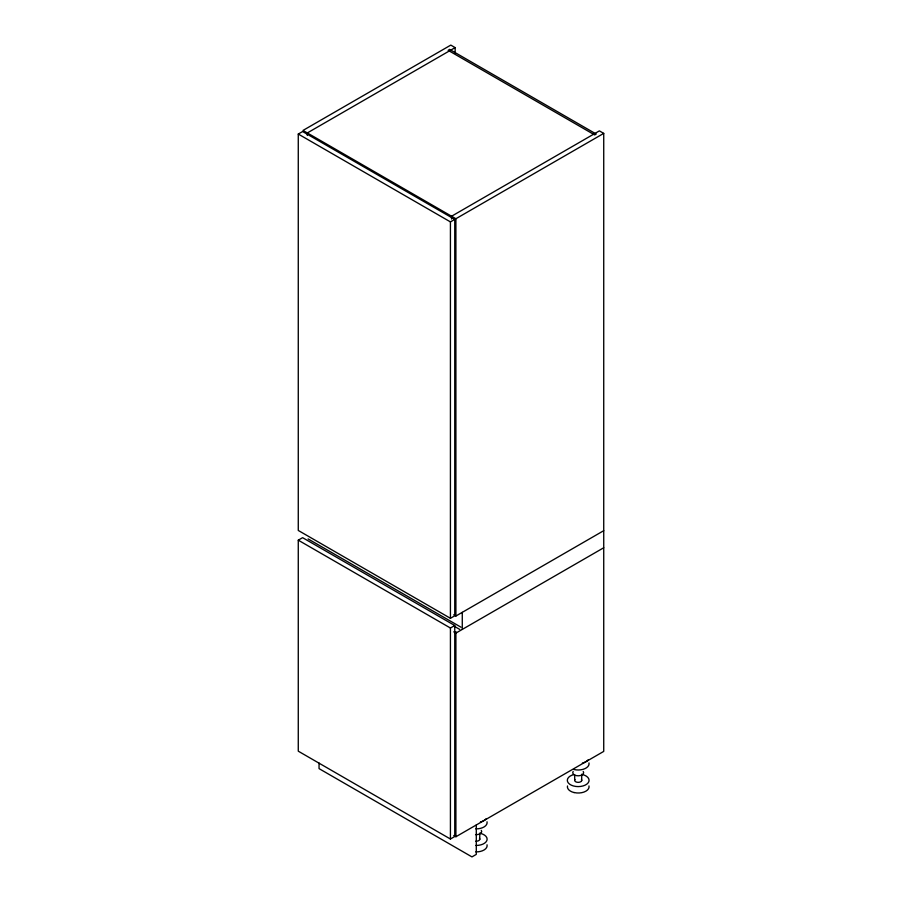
<?xml version="1.0" encoding="UTF-8"?>
<svg xmlns="http://www.w3.org/2000/svg" width="902" height="902" viewBox="0 0 902 902"><rect width="100%" height="100%" fill="white"/><g stroke="black" fill="none" stroke-linecap="round" stroke-linejoin="round"><path stroke-width="1.35" d="M298.269 134.048L302.61 131.545L454.755 219.389L454.755 615.807L450.425 618.298L298.269 530.455L298.269 134.048L450.425 221.892L454.755 219.389M455.138 53.241L455.138 47.603L307.323 132.944L307.323 135.447M455.138 47.603L450.808 45.1L302.993 130.44L455.905 218.724L603.731 133.383L603.731 751.4L455.905 836.74L453.74 835.489M298.269 540.174L302.61 537.671L454.755 625.514L454.755 836.515L450.425 839.018L298.269 751.174L298.269 540.174L450.425 628.017L454.755 625.514M453.74 614.769L455.905 616.021L603.731 530.68M603.731 547.751L455.905 633.091L453.74 631.84M574.067 792.531L576.806 792.959A10.847 6.258 0 0 0 588.983 785.935M603.731 133.383L599.39 130.88L451.575 216.232L451.575 219.051M308.089 538.922L461.001 627.206M453.661 625.909L459.727 629.416M581.7 774.22L581.7 780.591M574.687 774.942L574.687 780.05M479.763 833.076L479.763 839.446M476.29 824.969L476.29 854.397L471.96 856.9L319.049 768.617L319.049 763.013M462.275 612.345L462.275 629.416M455.905 218.724L455.905 616.021M455.905 631.625L455.905 836.74M450.425 221.892L450.425 618.298M450.425 628.017L450.425 839.018M582.342 774.514A10.88 6.28 0 0 1 586.841 784.131A10.88 6.28 0 0 1 569.579 784.154A10.88 6.28 0 0 1 574.01 774.525M581.463 779.542A3.529 2.041 0 0 1 578.193 782.361A3.529 2.041 0 0 1 574.935 779.531M583.222 771.469A5.435 3.134 0 0 1 578.182 775.81A5.435 3.134 0 0 1 573.176 771.458M588.983 762.923A10.88 6.28 0 0 1 574.055 769.53M574.146 792.576A10.847 6.258 0 0 1 567.482 785.969M588.239 759.721A10.88 6.28 0 0 1 582.376 763.103M480.394 833.369A10.88 6.28 0 0 1 486.877 840.517A10.88 6.28 0 0 1 475.805 845.445M479.514 838.398A3.529 2.041 0 0 1 475.805 841.194M481.285 830.336A5.435 3.134 0 0 1 475.557 834.643M487.035 821.778A10.88 6.28 0 0 1 475.805 828.859M487.035 844.791A10.847 6.258 0 0 1 475.805 851.883M486.291 818.576A10.88 6.28 0 0 1 480.439 821.959M449.658 49.441L448.136 50.32L594.677 134.928L596.211 134.048L449.658 49.441"/></g></svg>
